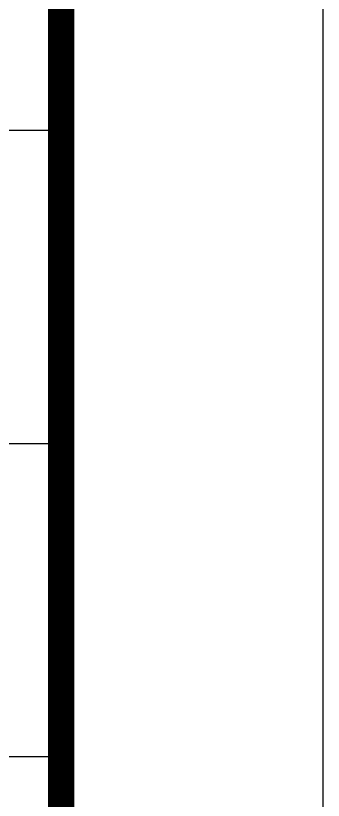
# Model space of a CAD drawing. Extents: x 32461 to 402082, y -617694 to 182569.
# Drawn here: x 183962 to 185723, y -389647 to -385156 of the extents above; entities that cross this region are included whole.
import ezdxf

# ---------------------------------------------------------------- set-up
doc = ezdxf.new("R2010")
doc.units = 0
doc.header["$LTSCALE"] = 1000
doc.header["$MEASUREMENT"] = 0
doc.layers.add('PUB_TITLE', color=4, linetype='CONTINUOUS')
doc.layers.add('图框', color=4, linetype='CONTINUOUS')

msp = doc.modelspace()

# ---------------------------------------------------------------- linework, layer by layer
at = {"layer": 'PUB_TITLE'}
msp.add_lwpolyline([(74273.1, -432690.1), (185723.1, -432690.1), (185723.1, -369690.1), (74273.1, -369690.1)], close=True, dxfattribs=at)
at = {"layer": 'PUB_TITLE', "const_width": 150}
msp.add_lwpolyline([(78023.1, -431190.1), (184223.1, -431190.1), (184223.1, -371190.1), (78023.1, -371190.1)], close=True, dxfattribs=at)
at = {"layer": '图框', "color": 0}
for p, q in [((175209.2, -385811.2), (184223.1, -385811.2)), ((175209.2, -385811.2), (184223.1, -385811.2)), ((175209.2, -387604), (184223.1, -387604)), ((175209.2, -389396.8), (184223.1, -389396.8))]:
    msp.add_line(p, q, dxfattribs=at)
at = {"layer": '图框', "color": 4, "const_width": 147.9}
msp.add_lwpolyline([(175209.2, -371190.1), (184223.1, -371190.1), (184223.1, -431190.1), (175209.2, -431190.1)], close=True, dxfattribs=at)
at = {"layer": '图框', "color": 0, "const_width": 75}
msp.add_lwpolyline([(175209.2, -384317.2), (184223.1, -384317.2), (184223.1, -399556), (175209.2, -399556)], close=True, dxfattribs=at)

doc.saveas('drawing.dxf')
